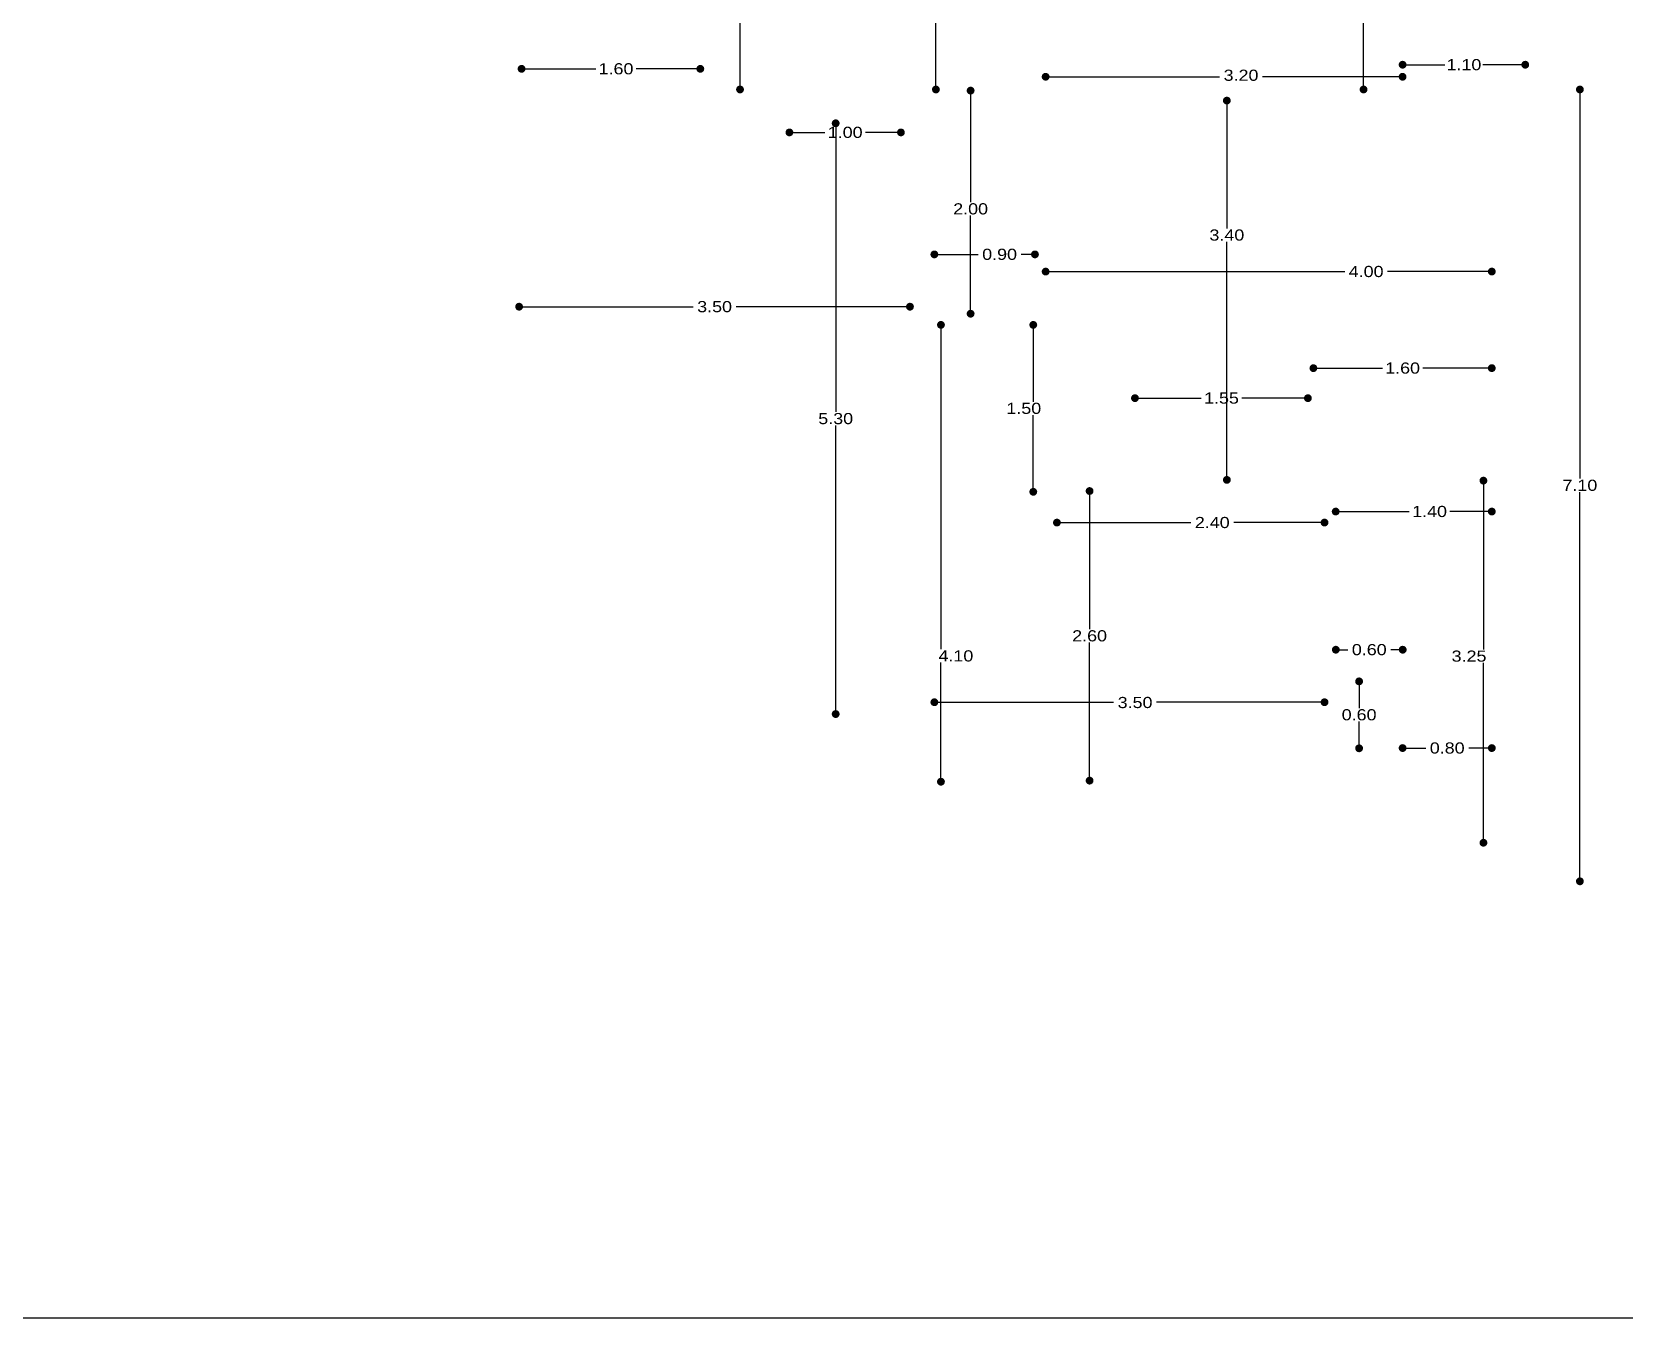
# Model space of a CAD drawing. Header units: metres. Extents: x -92 to 671, y -42 to 91.
# Drawn here: x 62.26 to 76.54, y 41.53 to 53.06 of the extents above; entities that cross this region are included whole.
import ezdxf

# ---------------------------------------------------------------- set-up
doc = ezdxf.new("R2010")
doc.units = ezdxf.units.M
doc.layers.add('01Cotas 1', color=220, linetype='Continuous')
doc.layers.add('01Texto 1', color=220, linetype='Continuous')
doc.styles.add('FUTURA', font='', dxfattribs={"width": 1.2})
doc.styles.get('FUTURA').set_extended_font_data('Futura Bk BT')
doc.dimstyles.new('50', dxfattribs={"dimscale": 0, "dimtxt": 0.1, "dimasz": 0.07, "dimexe": 0.2, "dimexo": 0.2, "dimgap": 0.01, "dimtad": 0, "dimtih": 1, "dimtoh": 1, "dimzin": 0, "dimdsep": 46, "dimtxsty": 'FUTURA', "dimblk": 'DOT', "dimcen": 0.1, "dimse1": 1, "dimse2": 1, "dimazin": 0, "dimtfac": 1, "dimtmove": 2, "dimatfit": 2, "dimldrblk": 'DOT', "dimfxl": 1, "dimtolj": 1, "dimarcsym": 0})

# ---------------------------------------------------------------- blocks, each defined once
blk = doc.blocks.new('_DOT')
at = {"color": 0, "linetype": 'ByBlock'}
blk.add_line((-0.5, 0), (-1, 0), dxfattribs=at)
at = {"color": 0, "linetype": 'ByBlock', "const_width": 0.5}
blk.add_lwpolyline([(-0.25, 0, 1), (0.25, 0, 1)], format="xyb", close=True, dxfattribs=at)
blk = doc.blocks.new('*D439')
at = {"layer": '01Cotas 1', "color": 0, "lineweight": -2, "transparency": 16777216}
for p, q in [((66.699, 50.598), (68.189, 50.598)), ((70.064, 50.598), (68.574, 50.598))]:
    blk.add_line(p, q, dxfattribs=at)
at = {"layer": 'DEFPOINTS', "color": 0, "transparency": 16777216}
for p in [(66.629, 50.598), (66.629, 50.598), (70.134, 50.604)]:
    blk.add_point(p, dxfattribs=at)
at = {"layer": '01Cotas 1', "color": 0, "lineweight": -2, "transparency": 16777216, "xscale": 0.07, "yscale": 0.07, "zscale": 0.07, "rotation": 180}
blk.add_blockref('_DOT', (66.629, 50.598), dxfattribs=at)
at = {"layer": '01Cotas 1', "color": 0, "lineweight": -2, "transparency": 16777216, "xscale": 0.07, "yscale": 0.07, "zscale": 0.07}
blk.add_blockref('_DOT', (70.134, 50.598), dxfattribs=at)
at = {"layer": '01Cotas 1', "color": 0, "transparency": 16777216, "insert": (68.382, 50.598), "char_height": 0.1, "attachment_point": 5, "style": 'FUTURA'}
blk.add_mtext('\\A1;3.50', dxfattribs=at)
blk = doc.blocks.new('*D440')
at = {"layer": '01Cotas 1', "color": 0, "lineweight": -2, "transparency": 16777216}
for p, q in [((76.142, 52.476), (76.142, 49.056)), ((76.142, 45.515), (76.142, 48.936))]:
    blk.add_line(p, q, dxfattribs=at)
at = {"layer": 'DEFPOINTS', "color": 0, "transparency": 16777216}
for p in [(75.202, 52.546), (75.652, 45.445), (76.142, 45.445)]:
    blk.add_point(p, dxfattribs=at)
at = {"layer": '01Cotas 1', "color": 0, "lineweight": -2, "transparency": 16777216, "xscale": 0.07, "yscale": 0.07, "zscale": 0.07}
for p, rotation in [((76.142, 52.546), 90), ((76.142, 45.445), 270)]:
    blk.add_blockref('_DOT', p, dxfattribs=dict(at, rotation=rotation))
at = {"layer": '01Cotas 1', "color": 0, "transparency": 16777216, "insert": (76.142, 48.996), "char_height": 0.1, "attachment_point": 5, "style": 'FUTURA'}
blk.add_mtext('\\A1;7.10', dxfattribs=at)
blk = doc.blocks.new('*D442')
at = {"layer": '01Cotas 1', "color": 0, "lineweight": -2, "transparency": 16777216}
for p, q in [((72.976, 52.376), (72.976, 51.3)), ((72.976, 49.115), (72.976, 51.18))]:
    blk.add_line(p, q, dxfattribs=at)
at = {"layer": 'DEFPOINTS', "color": 0, "transparency": 16777216}
for p in [(72.634, 52.446), (72.731, 49.045), (72.976, 49.045)]:
    blk.add_point(p, dxfattribs=at)
at = {"layer": '01Cotas 1', "color": 0, "lineweight": -2, "transparency": 16777216, "xscale": 0.07, "yscale": 0.07, "zscale": 0.07}
for p, rotation in [((72.976, 52.446), 90), ((72.976, 49.045), 270)]:
    blk.add_blockref('_DOT', p, dxfattribs=dict(at, rotation=rotation))
at = {"layer": '01Cotas 1', "color": 0, "transparency": 16777216, "insert": (72.976, 51.24), "char_height": 0.1, "attachment_point": 5, "style": 'FUTURA'}
blk.add_mtext('\\A1;3.40', dxfattribs=at)
blk = doc.blocks.new('*D443')
at = {"layer": '01Cotas 1', "color": 0, "lineweight": -2, "transparency": 16777216}
for p, q in [((71.421, 50.913), (74.033, 50.913)), ((75.282, 50.913), (74.418, 50.913))]:
    blk.add_line(p, q, dxfattribs=at)
at = {"layer": 'DEFPOINTS', "color": 0, "transparency": 16777216}
for p in [(71.351, 52.246), (75.352, 52.246), (75.352, 50.913)]:
    blk.add_point(p, dxfattribs=at)
at = {"layer": '01Cotas 1', "color": 0, "lineweight": -2, "transparency": 16777216, "xscale": 0.07, "yscale": 0.07, "zscale": 0.07, "rotation": 180}
blk.add_blockref('_DOT', (71.351, 50.913), dxfattribs=at)
at = {"layer": '01Cotas 1', "color": 0, "lineweight": -2, "transparency": 16777216, "xscale": 0.07, "yscale": 0.07, "zscale": 0.07}
blk.add_blockref('_DOT', (75.352, 50.913), dxfattribs=at)
at = {"layer": '01Cotas 1', "color": 0, "transparency": 16777216, "insert": (74.225, 50.913), "char_height": 0.1, "attachment_point": 5, "style": 'FUTURA'}
blk.add_mtext('\\A1;4.00', dxfattribs=at)
blk = doc.blocks.new('*D444')
at = {"layer": '01Cotas 1', "color": 0, "lineweight": -2, "transparency": 16777216}
for p, q in [((70.423, 47.051), (71.96, 47.051)), ((73.782, 47.051), (72.346, 47.051))]:
    blk.add_line(p, q, dxfattribs=at)
at = {"layer": 'DEFPOINTS', "color": 0, "transparency": 16777216}
for p in [(70.353, 48.945), (73.852, 48.945), (73.852, 47.051)]:
    blk.add_point(p, dxfattribs=at)
at = {"layer": '01Cotas 1', "color": 0, "lineweight": -2, "transparency": 16777216, "xscale": 0.07, "yscale": 0.07, "zscale": 0.07, "rotation": 180}
blk.add_blockref('_DOT', (70.353, 47.051), dxfattribs=at)
at = {"layer": '01Cotas 1', "color": 0, "lineweight": -2, "transparency": 16777216, "xscale": 0.07, "yscale": 0.07, "zscale": 0.07}
blk.add_blockref('_DOT', (73.852, 47.051), dxfattribs=at)
at = {"layer": '01Cotas 1', "color": 0, "transparency": 16777216, "insert": (72.153, 47.048), "char_height": 0.1, "attachment_point": 5, "style": 'FUTURA'}
blk.add_mtext('\\A1;3.50', dxfattribs=at)
blk = doc.blocks.new('*D445')
at = {"layer": '01Cotas 1', "color": 0, "lineweight": -2, "transparency": 16777216}
for p, q in [((71.421, 52.66), (72.91, 52.66)), ((74.482, 52.66), (73.296, 52.66))]:
    blk.add_line(p, q, dxfattribs=at)
at = {"layer": 'DEFPOINTS', "color": 0, "transparency": 16777216}
for p in [(71.351, 52.571), (74.552, 52.66), (74.552, 52.546)]:
    blk.add_point(p, dxfattribs=at)
at = {"layer": '01Cotas 1', "color": 0, "lineweight": -2, "transparency": 16777216, "xscale": 0.07, "yscale": 0.07, "zscale": 0.07, "rotation": 180}
blk.add_blockref('_DOT', (71.351, 52.66), dxfattribs=at)
at = {"layer": '01Cotas 1', "color": 0, "lineweight": -2, "transparency": 16777216, "xscale": 0.07, "yscale": 0.07, "zscale": 0.07}
blk.add_blockref('_DOT', (74.552, 52.66), dxfattribs=at)
at = {"layer": '01Cotas 1', "color": 0, "transparency": 16777216, "insert": (73.103, 52.673), "char_height": 0.1, "attachment_point": 5, "style": 'FUTURA'}
blk.add_mtext('\\A1;3.20', dxfattribs=at)
blk = doc.blocks.new('*D446')
at = {"layer": '01Cotas 1', "color": 0, "lineweight": -2, "transparency": 16777216}
for p, q in [((68.61, 55.174), (68.61, 53.955)), ((68.61, 52.616), (68.61, 53.835))]:
    blk.add_line(p, q, dxfattribs=at)
at = {"layer": 'DEFPOINTS', "color": 0, "transparency": 16777216}
for p in [(68.953, 55.244), (68.61, 52.546), (68.704, 52.546)]:
    blk.add_point(p, dxfattribs=at)
at = {"layer": '01Cotas 1', "color": 0, "lineweight": -2, "transparency": 16777216, "xscale": 0.07, "yscale": 0.07, "zscale": 0.07}
for p, rotation in [((68.61, 55.244), 90), ((68.61, 52.546), 270)]:
    blk.add_blockref('_DOT', p, dxfattribs=dict(at, rotation=rotation))
at = {"layer": '01Cotas 1', "color": 0, "transparency": 16777216, "insert": (68.61, 53.895), "char_height": 0.1, "attachment_point": 5, "style": 'FUTURA'}
blk.add_mtext('\\A1;2.70', dxfattribs=at)
blk = doc.blocks.new('*D447')
at = {"layer": '01Cotas 1', "color": 0, "lineweight": -2, "transparency": 16777216}
for p, q in [((66.721, 52.731), (67.316, 52.731)), ((68.184, 52.731), (67.679, 52.731))]:
    blk.add_line(p, q, dxfattribs=at)
at = {"layer": 'DEFPOINTS', "color": 0, "transparency": 16777216}
for p in [(68.254, 52.731), (66.651, 52.562), (68.254, 52.546)]:
    blk.add_point(p, dxfattribs=at)
at = {"layer": '01Cotas 1', "color": 0, "lineweight": -2, "transparency": 16777216, "xscale": 0.07, "yscale": 0.07, "zscale": 0.07, "rotation": 180}
blk.add_blockref('_DOT', (66.651, 52.731), dxfattribs=at)
at = {"layer": '01Cotas 1', "color": 0, "lineweight": -2, "transparency": 16777216, "xscale": 0.07, "yscale": 0.07, "zscale": 0.07}
blk.add_blockref('_DOT', (68.254, 52.731), dxfattribs=at)
at = {"layer": '01Cotas 1', "color": 0, "transparency": 16777216, "insert": (67.498, 52.731), "char_height": 0.1, "attachment_point": 5, "style": 'FUTURA'}
blk.add_mtext('\\A1;1.60', dxfattribs=at)
blk = doc.blocks.new('*D448')
at = {"layer": '01Cotas 1', "color": 0, "lineweight": -2, "transparency": 16777216}
for p, q in [((70.423, 51.067), (70.745, 51.067)), ((71.185, 51.067), (71.131, 51.067))]:
    blk.add_line(p, q, dxfattribs=at)
at = {"layer": 'DEFPOINTS', "color": 0, "transparency": 16777216}
for p in [(70.353, 51.067), (70.353, 51.042), (71.255, 51.042)]:
    blk.add_point(p, dxfattribs=at)
at = {"layer": '01Cotas 1', "color": 0, "lineweight": -2, "transparency": 16777216, "xscale": 0.07, "yscale": 0.07, "zscale": 0.07, "rotation": 180}
blk.add_blockref('_DOT', (70.353, 51.067), dxfattribs=at)
at = {"layer": '01Cotas 1', "color": 0, "lineweight": -2, "transparency": 16777216, "xscale": 0.07, "yscale": 0.07, "zscale": 0.07}
blk.add_blockref('_DOT', (71.255, 51.067), dxfattribs=at)
at = {"layer": '01Cotas 1', "color": 0, "transparency": 16777216, "insert": (70.938, 51.067), "char_height": 0.1, "attachment_point": 5, "style": 'FUTURA'}
blk.add_mtext('\\A1;0.90', dxfattribs=at)
blk = doc.blocks.new('*D449')
at = {"layer": '01Cotas 1', "color": 0, "lineweight": -2, "transparency": 16777216}
for p, q in [((70.678, 52.466), (70.678, 51.535)), ((70.678, 50.605), (70.678, 51.415))]:
    blk.add_line(p, q, dxfattribs=at)
at = {"layer": 'DEFPOINTS', "color": 0, "transparency": 16777216}
for p in [(70.678, 52.536), (70.737, 52.536), (70.737, 50.535)]:
    blk.add_point(p, dxfattribs=at)
at = {"layer": '01Cotas 1', "color": 0, "lineweight": -2, "transparency": 16777216, "xscale": 0.07, "yscale": 0.07, "zscale": 0.07}
for p, rotation in [((70.678, 52.536), 90), ((70.678, 50.535), 270)]:
    blk.add_blockref('_DOT', p, dxfattribs=dict(at, rotation=rotation))
at = {"layer": '01Cotas 1', "color": 0, "transparency": 16777216, "insert": (70.678, 51.475), "char_height": 0.1, "attachment_point": 5, "style": 'FUTURA'}
blk.add_mtext('\\A1;2.00', dxfattribs=at)
blk = doc.blocks.new('*D450')
at = {"layer": '01Cotas 1', "color": 0, "lineweight": -2, "transparency": 16777216}
for p, q in [((74.622, 52.768), (74.932, 52.768)), ((75.582, 52.768), (75.272, 52.768))]:
    blk.add_line(p, q, dxfattribs=at)
at = {"layer": 'DEFPOINTS', "color": 0, "transparency": 16777216}
for p in [(75.652, 52.768), (74.552, 52.396), (75.652, 52.396)]:
    blk.add_point(p, dxfattribs=at)
at = {"layer": '01Cotas 1', "color": 0, "lineweight": -2, "transparency": 16777216, "xscale": 0.07, "yscale": 0.07, "zscale": 0.07, "rotation": 180}
blk.add_blockref('_DOT', (74.552, 52.768), dxfattribs=at)
at = {"layer": '01Cotas 1', "color": 0, "lineweight": -2, "transparency": 16777216, "xscale": 0.07, "yscale": 0.07, "zscale": 0.07}
blk.add_blockref('_DOT', (75.652, 52.768), dxfattribs=at)
at = {"layer": '01Cotas 1', "color": 0, "transparency": 16777216, "insert": (75.102, 52.768), "char_height": 0.1, "attachment_point": 5, "style": 'FUTURA'}
blk.add_mtext('\\A1;1.10', dxfattribs=at)
blk = doc.blocks.new('*D451')
at = {"layer": '01Cotas 1', "color": 0, "lineweight": -2, "transparency": 16777216}
for p, q in [((69.468, 52.173), (69.468, 49.654)), ((69.468, 47.015), (69.468, 49.534))]:
    blk.add_line(p, q, dxfattribs=at)
at = {"layer": 'DEFPOINTS', "color": 0, "transparency": 16777216}
for p in [(69.468, 52.243), (69.468, 46.945), (69.468, 46.945)]:
    blk.add_point(p, dxfattribs=at)
at = {"layer": '01Cotas 1', "color": 0, "lineweight": -2, "transparency": 16777216, "xscale": 0.07, "yscale": 0.07, "zscale": 0.07}
for p, rotation in [((69.468, 52.243), 90), ((69.468, 46.945), 270)]:
    blk.add_blockref('_DOT', p, dxfattribs=dict(at, rotation=rotation))
at = {"layer": '01Cotas 1', "color": 0, "transparency": 16777216, "insert": (69.468, 49.594), "char_height": 0.1, "attachment_point": 5, "style": 'FUTURA'}
blk.add_mtext('\\A1;5.30', dxfattribs=at)
blk = doc.blocks.new('*D452')
at = {"layer": '01Cotas 1', "color": 0, "lineweight": -2, "transparency": 16777216}
for p, q in [((74.202, 54.976), (74.202, 53.856)), ((74.202, 52.616), (74.202, 53.736))]:
    blk.add_line(p, q, dxfattribs=at)
at = {"layer": 'DEFPOINTS', "color": 0, "transparency": 16777216}
for p in [(75.652, 55.046), (74.202, 52.546), (75.652, 52.546)]:
    blk.add_point(p, dxfattribs=at)
at = {"layer": '01Cotas 1', "color": 0, "lineweight": -2, "transparency": 16777216, "xscale": 0.07, "yscale": 0.07, "zscale": 0.07}
for p, rotation in [((74.202, 55.046), 90), ((74.202, 52.546), 270)]:
    blk.add_blockref('_DOT', p, dxfattribs=dict(at, rotation=rotation))
at = {"layer": '01Cotas 1', "color": 0, "transparency": 16777216, "insert": (74.202, 53.796), "char_height": 0.1, "attachment_point": 5, "style": 'FUTURA'}
blk.add_mtext('\\A1;2.50', dxfattribs=at)
blk = doc.blocks.new('*D453')
at = {"layer": '01Cotas 1', "color": 0, "lineweight": -2, "transparency": 16777216}
for p, q in [((70.412, 50.365), (70.412, 47.526)), ((70.412, 46.408), (70.412, 47.406))]:
    blk.add_line(p, q, dxfattribs=at)
at = {"layer": 'DEFPOINTS', "color": 0, "transparency": 16777216}
for p in [(70.353, 50.435), (70.412, 50.435), (70.353, 46.338)]:
    blk.add_point(p, dxfattribs=at)
at = {"layer": '01Cotas 1', "color": 0, "lineweight": -2, "transparency": 16777216, "xscale": 0.07, "yscale": 0.07, "zscale": 0.07}
for p, rotation in [((70.412, 50.435), 90), ((70.412, 46.338), 270)]:
    blk.add_blockref('_DOT', p, dxfattribs=dict(at, rotation=rotation))
at = {"layer": '01Cotas 1', "color": 0, "transparency": 16777216, "insert": (70.546, 47.466), "char_height": 0.1, "attachment_point": 5, "style": 'FUTURA'}
blk.add_mtext('\\A1;4.10', dxfattribs=at)
blk = doc.blocks.new('*D454')
at = {"layer": '01Cotas 1', "color": 0, "lineweight": -2, "transparency": 16777216}
for p, q in [((74.622, 46.64), (74.76, 46.64)), ((75.282, 46.64), (75.145, 46.64))]:
    blk.add_line(p, q, dxfattribs=at)
at = {"layer": 'DEFPOINTS', "color": 0, "transparency": 16777216}
for p in [(74.552, 46.702), (75.352, 46.702), (75.352, 46.64)]:
    blk.add_point(p, dxfattribs=at)
at = {"layer": '01Cotas 1', "color": 0, "lineweight": -2, "transparency": 16777216, "xscale": 0.07, "yscale": 0.07, "zscale": 0.07, "rotation": 180}
blk.add_blockref('_DOT', (74.552, 46.64), dxfattribs=at)
at = {"layer": '01Cotas 1', "color": 0, "lineweight": -2, "transparency": 16777216, "xscale": 0.07, "yscale": 0.07, "zscale": 0.07}
blk.add_blockref('_DOT', (75.352, 46.64), dxfattribs=at)
at = {"layer": '01Cotas 1', "color": 0, "transparency": 16777216, "insert": (74.952, 46.64), "char_height": 0.1, "attachment_point": 5, "style": 'FUTURA'}
blk.add_mtext('\\A1;0.80', dxfattribs=at)
blk = doc.blocks.new('*D455')
at = {"layer": '01Cotas 1', "color": 0, "lineweight": -2, "transparency": 16777216}
for p, q in [((74.023, 47.522), (74.06, 47.522)), ((74.483, 47.522), (74.446, 47.522))]:
    blk.add_line(p, q, dxfattribs=at)
at = {"layer": 'DEFPOINTS', "color": 0, "transparency": 16777216}
for p in [(73.953, 47.522), (73.953, 47.408), (74.553, 47.408)]:
    blk.add_point(p, dxfattribs=at)
at = {"layer": '01Cotas 1', "color": 0, "lineweight": -2, "transparency": 16777216, "xscale": 0.07, "yscale": 0.07, "zscale": 0.07, "rotation": 180}
blk.add_blockref('_DOT', (73.953, 47.522), dxfattribs=at)
at = {"layer": '01Cotas 1', "color": 0, "lineweight": -2, "transparency": 16777216, "xscale": 0.07, "yscale": 0.07, "zscale": 0.07}
blk.add_blockref('_DOT', (74.553, 47.522), dxfattribs=at)
at = {"layer": '01Cotas 1', "color": 0, "transparency": 16777216, "insert": (74.253, 47.522), "char_height": 0.1, "attachment_point": 5, "style": 'FUTURA'}
blk.add_mtext('\\A1;0.60', dxfattribs=at)
blk = doc.blocks.new('*D456')
at = {"layer": '01Cotas 1', "color": 0, "lineweight": -2, "transparency": 16777216}
for p, q in [((74.162, 47.168), (74.162, 46.998)), ((74.162, 46.708), (74.162, 46.878))]:
    blk.add_line(p, q, dxfattribs=at)
at = {"layer": 'DEFPOINTS', "color": 0, "transparency": 16777216}
for p in [(74.253, 47.238), (74.162, 46.638), (74.253, 46.638)]:
    blk.add_point(p, dxfattribs=at)
at = {"layer": '01Cotas 1', "color": 0, "lineweight": -2, "transparency": 16777216, "xscale": 0.07, "yscale": 0.07, "zscale": 0.07}
for p, rotation in [((74.162, 47.238), 90), ((74.162, 46.638), 270)]:
    blk.add_blockref('_DOT', p, dxfattribs=dict(at, rotation=rotation))
at = {"layer": '01Cotas 1', "color": 0, "transparency": 16777216, "insert": (74.162, 46.938), "char_height": 0.1, "attachment_point": 5, "style": 'FUTURA'}
blk.add_mtext('\\A1;0.60', dxfattribs=at)
blk = doc.blocks.new('*D457')
at = {"layer": '01Cotas 1', "color": 0, "lineweight": -2, "transparency": 16777216}
for p, q in [((75.277, 48.968), (75.277, 47.524)), ((75.277, 45.861), (75.277, 47.404))]:
    blk.add_line(p, q, dxfattribs=at)
at = {"layer": 'DEFPOINTS', "color": 0, "transparency": 16777216}
for p in [(75.352, 49.038), (75.277, 45.791), (75.352, 45.791)]:
    blk.add_point(p, dxfattribs=at)
at = {"layer": '01Cotas 1', "color": 0, "lineweight": -2, "transparency": 16777216, "xscale": 0.07, "yscale": 0.07, "zscale": 0.07}
for p, rotation in [((75.277, 49.038), 90), ((75.277, 45.791), 270)]:
    blk.add_blockref('_DOT', p, dxfattribs=dict(at, rotation=rotation))
at = {"layer": '01Cotas 1', "color": 0, "transparency": 16777216, "insert": (75.148, 47.464), "char_height": 0.1, "attachment_point": 5, "style": 'FUTURA'}
blk.add_mtext('\\A1;3.25', dxfattribs=at)
blk = doc.blocks.new('*D458')
at = {"layer": '01Cotas 1', "color": 0, "lineweight": -2, "transparency": 16777216}
for p, q in [((74.022, 48.761), (74.612, 48.761)), ((75.282, 48.761), (74.975, 48.761))]:
    blk.add_line(p, q, dxfattribs=at)
at = {"layer": 'DEFPOINTS', "color": 0, "transparency": 16777216}
for p in [(73.952, 49.038), (75.352, 49.038), (75.352, 48.761)]:
    blk.add_point(p, dxfattribs=at)
at = {"layer": '01Cotas 1', "color": 0, "lineweight": -2, "transparency": 16777216, "xscale": 0.07, "yscale": 0.07, "zscale": 0.07, "rotation": 180}
blk.add_blockref('_DOT', (73.952, 48.761), dxfattribs=at)
at = {"layer": '01Cotas 1', "color": 0, "lineweight": -2, "transparency": 16777216, "xscale": 0.07, "yscale": 0.07, "zscale": 0.07}
blk.add_blockref('_DOT', (75.352, 48.761), dxfattribs=at)
at = {"layer": '01Cotas 1', "color": 0, "transparency": 16777216, "insert": (74.794, 48.761), "char_height": 0.1, "attachment_point": 5, "style": 'FUTURA'}
blk.add_mtext('\\A1;1.40', dxfattribs=at)
blk = doc.blocks.new('*D459')
at = {"layer": '01Cotas 1', "color": 0, "lineweight": -2, "transparency": 16777216}
for p, q in [((70.367, 59.675), (70.367, 56.206)), ((70.367, 52.616), (70.367, 56.086))]:
    blk.add_line(p, q, dxfattribs=at)
at = {"layer": 'DEFPOINTS', "color": 0, "transparency": 16777216}
for p in [(70.367, 59.745), (70.353, 52.546), (70.367, 52.546)]:
    blk.add_point(p, dxfattribs=at)
at = {"layer": '01Cotas 1', "color": 0, "lineweight": -2, "transparency": 16777216, "xscale": 0.07, "yscale": 0.07, "zscale": 0.07}
for p, rotation in [((70.367, 59.745), 90), ((70.367, 52.546), 270)]:
    blk.add_blockref('_DOT', p, dxfattribs=dict(at, rotation=rotation))
at = {"layer": '01Cotas 1', "color": 0, "transparency": 16777216, "insert": (70.367, 56.146), "char_height": 0.1, "attachment_point": 5, "style": 'FUTURA'}
blk.add_mtext('\\A1;7.20', dxfattribs=at)
blk = doc.blocks.new('*D460')
at = {"layer": '01Cotas 1', "color": 0, "lineweight": -2, "transparency": 16777216}
for p, q in [((72.222, 49.778), (72.746, 49.778)), ((73.633, 49.778), (73.109, 49.778))]:
    blk.add_line(p, q, dxfattribs=at)
at = {"layer": 'DEFPOINTS', "color": 0, "transparency": 16777216}
for p in [(73.703, 49.778), (72.152, 49.438), (73.703, 49.438)]:
    blk.add_point(p, dxfattribs=at)
at = {"layer": '01Cotas 1', "color": 0, "lineweight": -2, "transparency": 16777216, "xscale": 0.07, "yscale": 0.07, "zscale": 0.07, "rotation": 180}
blk.add_blockref('_DOT', (72.152, 49.778), dxfattribs=at)
at = {"layer": '01Cotas 1', "color": 0, "lineweight": -2, "transparency": 16777216, "xscale": 0.07, "yscale": 0.07, "zscale": 0.07}
blk.add_blockref('_DOT', (73.703, 49.778), dxfattribs=at)
at = {"layer": '01Cotas 1', "color": 0, "transparency": 16777216, "insert": (72.928, 49.778), "char_height": 0.1, "attachment_point": 5, "style": 'FUTURA'}
blk.add_mtext('\\A1;1.55', dxfattribs=at)
blk = doc.blocks.new('*D461')
at = {"layer": '01Cotas 1', "color": 0, "lineweight": -2, "transparency": 16777216}
for p, q in [((71.24, 50.365), (71.24, 49.746)), ((71.24, 49.008), (71.24, 49.626))]:
    blk.add_line(p, q, dxfattribs=at)
at = {"layer": 'DEFPOINTS', "color": 0, "transparency": 16777216}
for p in [(71.352, 50.435), (71.24, 48.938), (71.352, 48.938)]:
    blk.add_point(p, dxfattribs=at)
at = {"layer": '01Cotas 1', "color": 0, "lineweight": -2, "transparency": 16777216, "xscale": 0.07, "yscale": 0.07, "zscale": 0.07}
for p, rotation in [((71.24, 50.435), 90), ((71.24, 48.938), 270)]:
    blk.add_blockref('_DOT', p, dxfattribs=dict(at, rotation=rotation))
at = {"layer": '01Cotas 1', "color": 0, "transparency": 16777216, "insert": (71.155, 49.686), "char_height": 0.1, "attachment_point": 5, "style": 'FUTURA'}
blk.add_mtext('\\A1;1.50', dxfattribs=at)
blk = doc.blocks.new('*D462')
at = {"layer": '01Cotas 1', "color": 0, "lineweight": -2, "transparency": 16777216}
for p, q in [((71.522, 48.662), (72.653, 48.662)), ((73.782, 48.662), (73.038, 48.662))]:
    blk.add_line(p, q, dxfattribs=at)
at = {"layer": 'DEFPOINTS', "color": 0, "transparency": 16777216}
for p in [(71.452, 48.938), (73.852, 48.938), (73.852, 48.662)]:
    blk.add_point(p, dxfattribs=at)
at = {"layer": '01Cotas 1', "color": 0, "lineweight": -2, "transparency": 16777216, "xscale": 0.07, "yscale": 0.07, "zscale": 0.07, "rotation": 180}
blk.add_blockref('_DOT', (71.452, 48.662), dxfattribs=at)
at = {"layer": '01Cotas 1', "color": 0, "lineweight": -2, "transparency": 16777216, "xscale": 0.07, "yscale": 0.07, "zscale": 0.07}
blk.add_blockref('_DOT', (73.852, 48.662), dxfattribs=at)
at = {"layer": '01Cotas 1', "color": 0, "transparency": 16777216, "insert": (72.845, 48.662), "char_height": 0.1, "attachment_point": 5, "style": 'FUTURA'}
blk.add_mtext('\\A1;2.40', dxfattribs=at)
blk = doc.blocks.new('*D463')
at = {"layer": '01Cotas 1', "color": 0, "lineweight": -2, "transparency": 16777216}
for p, q in [((71.745, 48.875), (71.745, 47.706)), ((71.745, 46.418), (71.745, 47.586))]:
    blk.add_line(p, q, dxfattribs=at)
at = {"layer": 'DEFPOINTS', "color": 0, "transparency": 16777216}
for p in [(71.452, 48.945), (70.453, 46.348), (71.745, 46.348)]:
    blk.add_point(p, dxfattribs=at)
at = {"layer": '01Cotas 1', "color": 0, "lineweight": -2, "transparency": 16777216, "xscale": 0.07, "yscale": 0.07, "zscale": 0.07}
for p, rotation in [((71.745, 48.945), 90), ((71.745, 46.348), 270)]:
    blk.add_blockref('_DOT', p, dxfattribs=dict(at, rotation=rotation))
at = {"layer": '01Cotas 1', "color": 0, "transparency": 16777216, "insert": (71.745, 47.646), "char_height": 0.1, "attachment_point": 5, "style": 'FUTURA'}
blk.add_mtext('\\A1;2.60', dxfattribs=at)
blk = doc.blocks.new('*D465')
at = {"layer": '01Cotas 1', "color": 0, "lineweight": -2, "transparency": 16777216}
for p, q in [((73.822, 50.047), (74.371, 50.047)), ((75.282, 50.047), (74.734, 50.047))]:
    blk.add_line(p, q, dxfattribs=at)
at = {"layer": 'DEFPOINTS', "color": 0, "transparency": 16777216}
for p in [(73.752, 50.038), (75.352, 50.047), (75.352, 50.038)]:
    blk.add_point(p, dxfattribs=at)
at = {"layer": '01Cotas 1', "color": 0, "lineweight": -2, "transparency": 16777216, "xscale": 0.07, "yscale": 0.07, "zscale": 0.07, "rotation": 180}
blk.add_blockref('_DOT', (73.752, 50.047), dxfattribs=at)
at = {"layer": '01Cotas 1', "color": 0, "lineweight": -2, "transparency": 16777216, "xscale": 0.07, "yscale": 0.07, "zscale": 0.07}
blk.add_blockref('_DOT', (75.352, 50.047), dxfattribs=at)
at = {"layer": '01Cotas 1', "color": 0, "transparency": 16777216, "insert": (74.552, 50.047), "char_height": 0.1, "attachment_point": 5, "style": 'FUTURA'}
blk.add_mtext('\\A1;1.60', dxfattribs=at)
blk = doc.blocks.new('*D467')
at = {"layer": '01Cotas 1', "color": 0, "lineweight": -2, "transparency": 16777216}
for p, q in [((69.123, 52.161), (69.371, 52.161)), ((69.983, 52.161), (69.734, 52.161))]:
    blk.add_line(p, q, dxfattribs=at)
at = {"layer": 'DEFPOINTS', "color": 0, "transparency": 16777216}
for p in [(69.053, 52.246), (70.053, 52.242), (70.053, 52.161)]:
    blk.add_point(p, dxfattribs=at)
at = {"layer": '01Cotas 1', "color": 0, "lineweight": -2, "transparency": 16777216, "xscale": 0.07, "yscale": 0.07, "zscale": 0.07, "rotation": 180}
blk.add_blockref('_DOT', (69.053, 52.161), dxfattribs=at)
at = {"layer": '01Cotas 1', "color": 0, "lineweight": -2, "transparency": 16777216, "xscale": 0.07, "yscale": 0.07, "zscale": 0.07}
blk.add_blockref('_DOT', (70.053, 52.161), dxfattribs=at)
at = {"layer": '01Cotas 1', "color": 0, "transparency": 16777216, "insert": (69.553, 52.161), "char_height": 0.1, "attachment_point": 5, "style": 'FUTURA'}
blk.add_mtext('\\A1;1.00', dxfattribs=at)

msp = doc.modelspace()

# ---------------------------------------------------------------- linework, layer by layer
at = {"layer": '01Texto 1'}
msp.add_lwpolyline([(59.608, 64.495), (80.864, 64.495), (80.864, 41.528), (59.608, 41.528)], close=True, dxfattribs=at)

# ---------------------------------------------------------------- dimensions: what is measured, and where the dimension line sits
at = {"layer": '01Cotas 1'}
for base, p1, p2, picture, middle in [((70.367, 52.546), (70.367, 59.745), (70.353, 52.546), '*D459', (70.367, 56.146)), ((68.61, 52.546), (68.953, 55.244), (68.704, 52.546), '*D446', (68.61, 53.895)), ((74.202, 52.546), (75.652, 55.046), (75.652, 52.546), '*D452', (74.202, 53.796)), ((76.142, 45.445), (75.202, 52.546), (75.652, 45.445), '*D440', (76.142, 48.996)), ((69.468, 46.945), (69.468, 52.243), (69.468, 46.945), '*D451', (69.468, 49.594)), ((71.745, 46.348), (71.452, 48.945), (70.453, 46.348), '*D463', (71.745, 47.646)), ((74.162, 46.638), (74.253, 47.238), (74.253, 46.638), '*D456', (74.162, 46.938))]:
    dim = msp.add_linear_dim(base=base, p1=p1, p2=p2, angle=90, dimstyle='50', override={"dimscale": 1}, dxfattribs=at)
    dim.commit()
    dim.dimension.update_dxf_attribs({"geometry": picture, "text_midpoint": middle})
for base, p1, p2, picture, middle in [((68.254, 52.731), (66.651, 52.562), (68.254, 52.546), '*D447', (67.498, 52.731)), ((74.552, 52.66), (71.351, 52.571), (74.552, 52.546), '*D445', (73.103, 52.673)), ((75.352, 50.913), (71.351, 52.246), (75.352, 52.246), '*D443', (74.225, 50.913)), ((70.353, 51.067), (71.255, 51.042), (70.353, 51.042), '*D448', (70.938, 51.067)), ((75.352, 48.761), (73.952, 49.038), (75.352, 49.038), '*D458', (74.794, 48.761)), ((73.852, 47.051), (70.353, 48.945), (73.852, 48.945), '*D444', (72.153, 47.048)), ((73.852, 48.662), (71.452, 48.938), (73.852, 48.938), '*D462', (72.845, 48.662))]:
    dim = msp.add_linear_dim(base=base, p1=p1, p2=p2, dimstyle='50', override={"dimscale": 1}, dxfattribs=at)
    dim.commit()
    dim.dimension.update_dxf_attribs({"geometry": picture, "text_midpoint": middle, "dimtype": 160})
for base, p1, p2, picture, middle in [((75.652, 52.768), (74.552, 52.396), (75.652, 52.396), '*D450', (75.102, 52.768)), ((70.053, 52.161), (69.053, 52.246), (70.053, 52.242), '*D467', (69.553, 52.161)), ((66.6295, 50.5979), (70.1338, 50.6036), (66.6295, 50.5979), '*D439', (68.3816, 50.5979)), ((75.352, 50.047), (73.752, 50.038), (75.352, 50.038), '*D465', (74.552, 50.047)), ((73.703, 49.778), (72.152, 49.438), (73.703, 49.438), '*D460', (72.928, 49.778)), ((73.953, 47.522), (74.553, 47.408), (73.953, 47.408), '*D455', (74.253, 47.522)), ((75.352, 46.64), (74.552, 46.702), (75.352, 46.702), '*D454', (74.952, 46.64))]:
    dim = msp.add_linear_dim(base=base, p1=p1, p2=p2, dimstyle='50', override={"dimscale": 1}, dxfattribs=at)
    dim.commit()
    dim.dimension.update_dxf_attribs({"geometry": picture, "text_midpoint": middle})
for base, p1, p2, picture, middle in [((70.678, 52.536), (70.737, 50.535), (70.737, 52.536), '*D449', (70.678, 51.475)), ((72.976, 49.045), (72.634, 52.446), (72.731, 49.045), '*D442', (72.976, 51.24)), ((70.412, 50.435), (70.353, 46.338), (70.353, 50.435), '*D453', (70.546, 47.466)), ((71.24, 48.938), (71.352, 50.435), (71.352, 48.938), '*D461', (71.155, 49.686)), ((75.277, 45.791), (75.352, 49.038), (75.352, 45.791), '*D457', (75.148, 47.464))]:
    dim = msp.add_linear_dim(base=base, p1=p1, p2=p2, angle=90, dimstyle='50', override={"dimscale": 1}, dxfattribs=at)
    dim.commit()
    dim.dimension.update_dxf_attribs({"geometry": picture, "text_midpoint": middle, "dimtype": 160})

doc.saveas('drawing.dxf')
